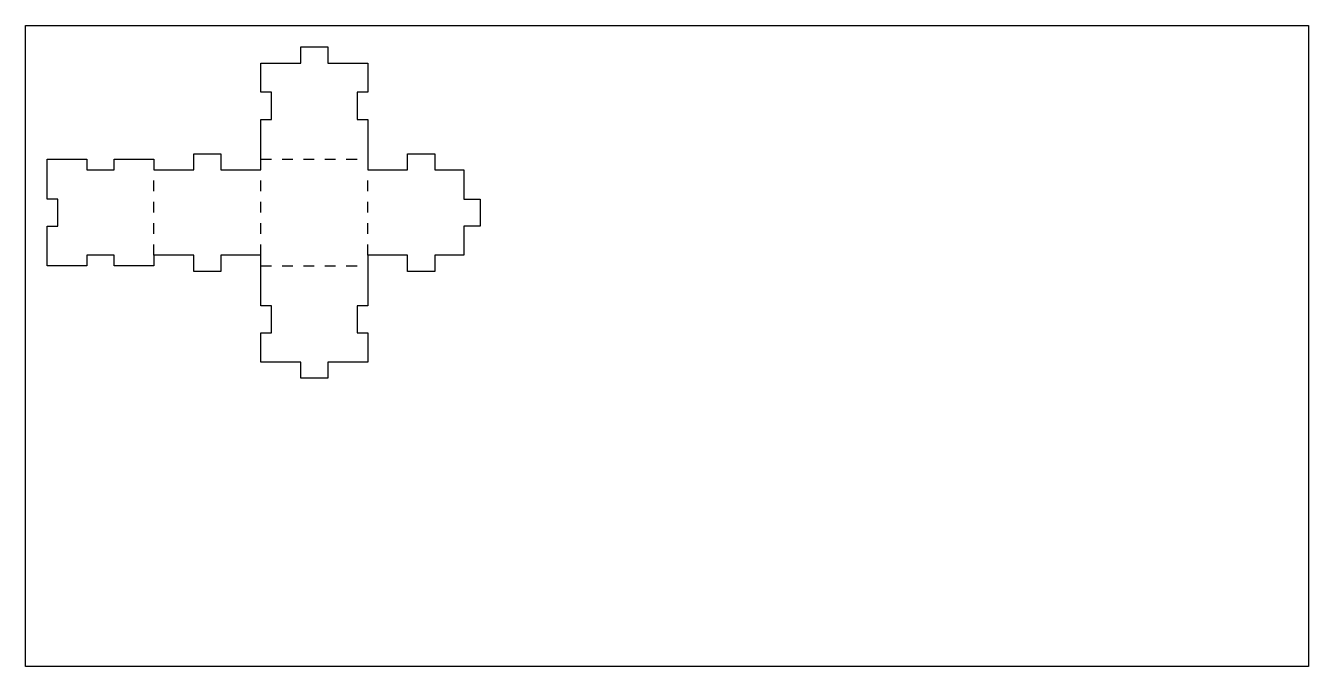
# Model space of a CAD drawing. Header units: metres. Extents: x 0 to 600, y 0 to 300.
import ezdxf

# ---------------------------------------------------------------- set-up
doc = ezdxf.new("R2010")
doc.units = ezdxf.units.M

msp = doc.modelspace()

# ---------------------------------------------------------------- linework, layer by layer
at = {"layer": '1'}
for p, q in [((128.65, 282.46), (128.65, 290)), ((128.65, 290), (141.35, 290)), ((141.35, 290), (141.35, 282.46)), ((110, 268.81), (110, 282.46)), ((110, 282.46), (128.65, 282.46)), ((141.35, 282.46), (160, 282.46)), ((160, 282.46), (160, 268.81)), ((115, 268.81), (110, 268.81)), ((115, 256.11), (115, 268.81)), ((160, 268.81), (155, 268.81)), ((155, 268.81), (155, 256.11)), ((110, 232.46), (110, 256.11)), ((110, 256.11), (115, 256.11)), ((155, 256.11), (160, 256.11)), ((160, 256.11), (160, 232.46)), ((78.65, 232.46), (78.65, 240)), ((78.65, 240), (91.35, 240)), ((91.35, 240), (91.35, 232.46)), ((178.65, 232.46), (178.65, 240)), ((178.65, 240), (191.35, 240)), ((191.35, 240), (191.35, 232.46)), ((10, 218.81), (10, 237.46)), ((10, 237.46), (28.65, 237.46)), ((28.65, 237.46), (28.65, 232.46)), ((41.35, 232.46), (41.35, 237.46)), ((41.35, 237.46), (60, 237.46)), ((60, 237.46), (60, 232.46)), ((28.65, 232.46), (41.35, 232.46)), ((60, 232.46), (78.65, 232.46)), ((91.35, 232.46), (110, 232.46)), ((160, 232.46), (178.65, 232.46)), ((191.35, 232.46), (205, 232.46)), ((205, 232.46), (205, 218.81)), ((15, 218.81), (10, 218.81)), ((15, 206.11), (15, 218.81)), ((205, 218.81), (212.54, 218.81)), ((212.54, 218.81), (212.54, 206.11)), ((10, 187.46), (10, 206.11)), ((10, 206.11), (15, 206.11)), ((212.54, 206.11), (205, 206.11)), ((205, 206.11), (205, 192.46)), ((41.35, 192.46), (28.65, 192.46)), ((28.65, 192.46), (28.65, 187.46)), ((41.35, 187.46), (41.35, 192.46)), ((78.65, 192.46), (60, 192.46)), ((60, 192.46), (60, 187.46)), ((78.65, 184.92), (78.65, 192.46)), ((110, 192.46), (91.35, 192.46)), ((91.35, 192.46), (91.35, 184.92)), ((110, 168.81), (110, 192.46)), ((178.65, 192.46), (160, 192.46)), ((160, 192.46), (160, 168.81)), ((178.65, 184.92), (178.65, 192.46)), ((205, 192.46), (191.35, 192.46)), ((191.35, 192.46), (191.35, 184.92)), ((28.65, 187.46), (10, 187.46)), ((60, 187.46), (41.35, 187.46)), ((91.35, 184.92), (78.65, 184.92)), ((191.35, 184.92), (178.65, 184.92)), ((115, 168.81), (110, 168.81)), ((115, 156.11), (115, 168.81)), ((160, 168.81), (155, 168.81)), ((155, 168.81), (155, 156.11)), ((110, 142.46), (110, 156.11)), ((110, 156.11), (115, 156.11)), ((155, 156.11), (160, 156.11)), ((160, 156.11), (160, 142.46)), ((128.65, 142.46), (110, 142.46)), ((128.65, 134.92), (128.65, 142.46)), ((160, 142.46), (141.35, 142.46)), ((141.35, 142.46), (141.35, 134.92)), ((141.35, 134.92), (128.65, 134.92))]:
    msp.add_line(p, q, dxfattribs=at)
at = {"layer": 'fold-line'}
for p, q in [((110, 237.46), (115, 237.46)), ((120, 237.46), (125, 237.46)), ((130, 237.46), (135, 237.46)), ((140, 237.46), (145, 237.46)), ((150, 237.46), (155, 237.46)), ((60, 222.46), (60, 227.46)), ((110, 222.46), (110, 227.46)), ((160, 222.46), (160, 227.46)), ((60, 212.46), (60, 217.46)), ((110, 212.46), (110, 217.46)), ((160, 212.46), (160, 217.46)), ((60, 202.46), (60, 207.46)), ((110, 202.46), (110, 207.46)), ((160, 202.46), (160, 207.46)), ((60, 192.46), (60, 197.46)), ((110, 192.46), (110, 197.46)), ((160, 192.46), (160, 197.46)), ((110, 187.46), (115, 187.46)), ((120, 187.46), (125, 187.46)), ((130, 187.46), (135, 187.46)), ((140, 187.46), (145, 187.46)), ((150, 187.46), (155, 187.46))]:
    msp.add_line(p, q, dxfattribs=at)
at = {"layer": 'sheet_boundary'}
for p, q in [((0, 300), (600, 300)), ((0, 0), (0, 300)), ((600, 300), (600, 0)), ((600, 0), (0, 0))]:
    msp.add_line(p, q, dxfattribs=at)

doc.saveas('drawing.dxf')
